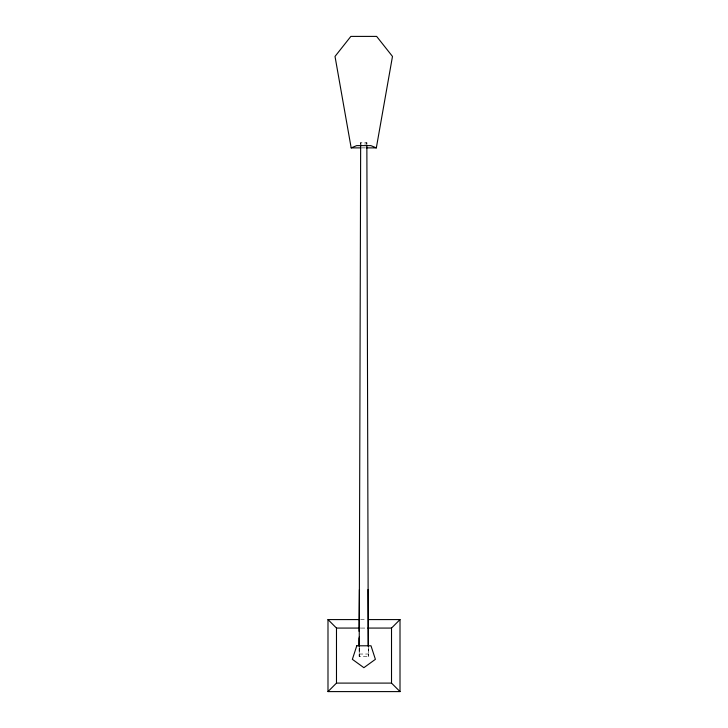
<?xml version="1.0" encoding="UTF-8"?>
<svg xmlns="http://www.w3.org/2000/svg" width="728" height="728" viewBox="0 0 728 728"><rect width="100%" height="100%" fill="white"/><g stroke="black" fill="none" stroke-linecap="round" stroke-linejoin="round"><path stroke-width="0.55" stroke-dasharray="3.64 2.73" d="M360.66 144.89L360.66 142.615L366.848 142.615L366.857 144.89M359.195 654.035L368.304 654.035L368.304 656.392L359.195 656.392L359.223 647.238M362.107 147.884L365.392 147.884M360.624 619.583L366.248 619.583M361.188 628.073L366.812 628.073M368.277 647.238L368.304 656.392L368.277 647.301M366.848 142.615L366.848 143.971L360.66 143.971L360.66 142.615M359.223 647.301L359.195 656.392L359.232 647.319"/><path stroke-width="1.09" d="M360.66 145.109L359.223 646.164L359.268 638.247M359.232 646.1L359.268 637.045M366.484 147.884L376.331 147.884L392.483 56.429L376.64 36.4L350.86 36.4L335.017 56.429L351.169 147.884L361.015 147.884M368.505 619.583L400.009 619.583L400.009 691.6L327.991 691.6L336.482 683.101L336.482 628.073L327.991 619.583L359.496 619.583M400.009 691.6L391.518 683.101L391.518 628.073L400.009 619.583M351.169 147.884L356.675 145.618L370.843 145.618L376.331 147.884M336.482 628.073L360.069 628.073M367.931 628.073L391.518 628.073M336.482 683.101L391.518 683.101M368.05 589.489L368.268 646.182M366.857 145.109L368.277 646.164M327.991 619.583L327.991 691.6M359.468 589.489L359.295 631.44L359.468 589.489M356.775 645.791L352.361 659.331L363.882 667.676L375.393 659.331L370.998 645.791L356.775 645.791"/></g></svg>
